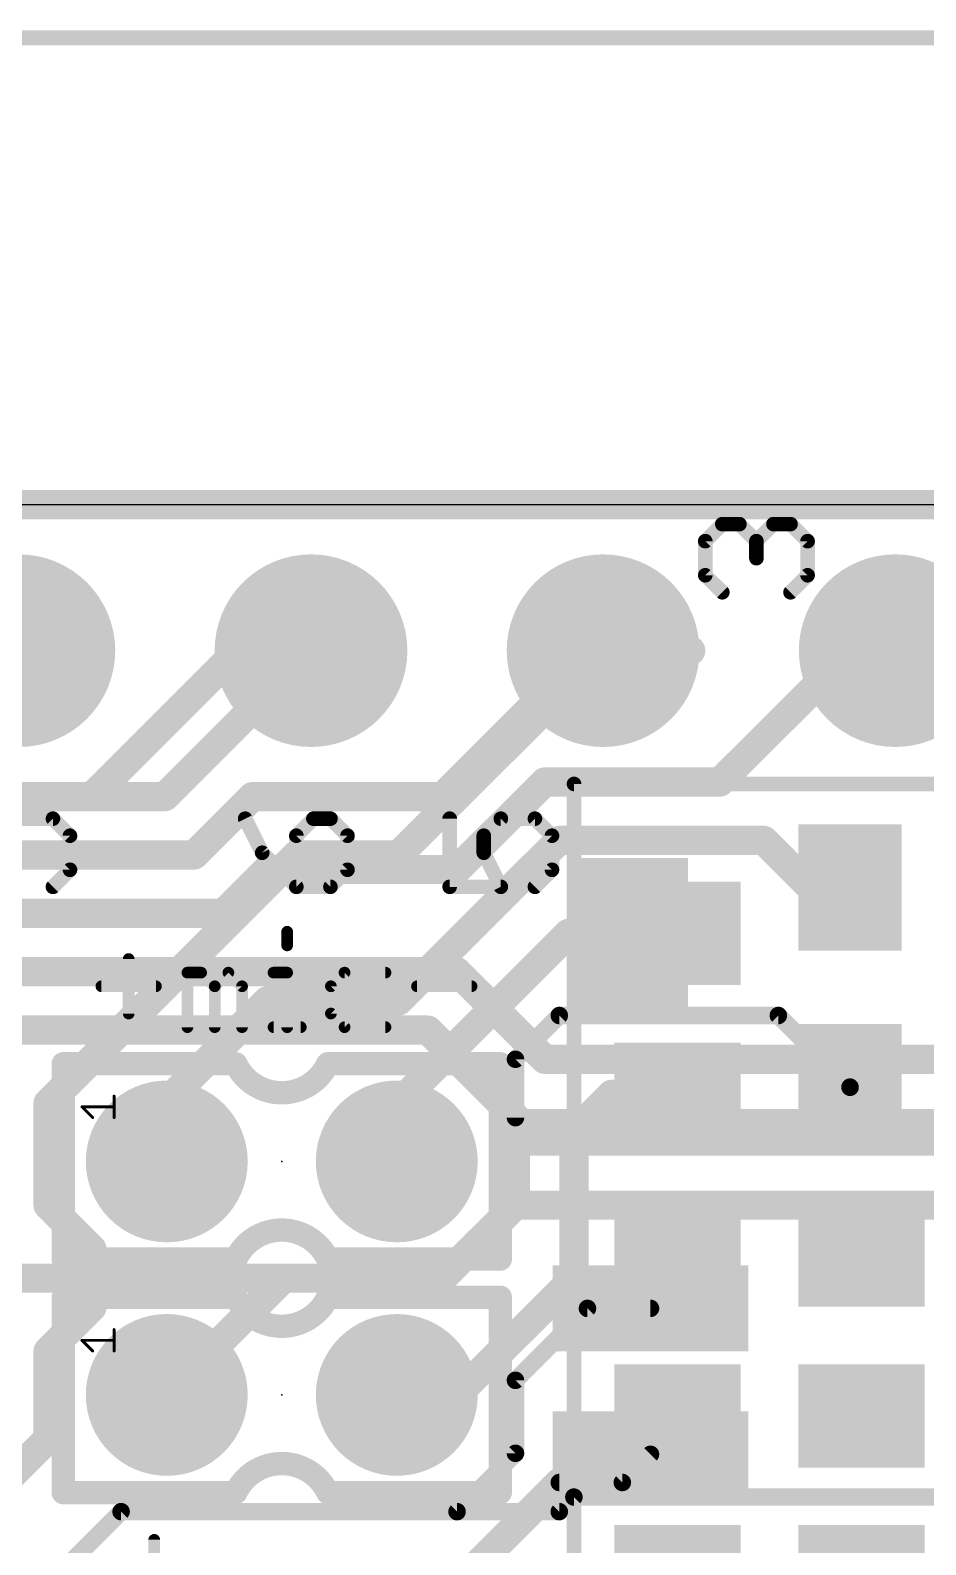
# Model space of a CAD drawing. Extents: x -11.5 to 69.1, y -5.3 to 31.9.
# Drawn here: x 34.39 to 42.17, y 13.81 to 26.99 of the extents above; entities that cross this region are included whole.
import ezdxf

# ---------------------------------------------------------------- set-up
doc = ezdxf.new("R2010")
doc.units = 0
for name, color, linetype in [('1', 12, 'CONTINUOUS'), ('16', 132, 'CONTINUOUS'), ('17', 110, 'CONTINUOUS'), ('20', 53, 'CONTINUOUS'), ('21', 40, 'CONTINUOUS'), ('23', 40, 'CONTINUOUS'), ('47', 253, 'CONTINUOUS')]:
    doc.layers.add(name, color=color, linetype=linetype)

# ---------------------------------------------------------------- blocks, each defined once
blk = doc.blocks.new('ROUNDP')
at = {"const_width": 0.5}
blk.add_lwpolyline([(0, -0.25, 1), (0, 0.25, 1), (0, -0.25)], format="xyb", dxfattribs=at)
blk = doc.blocks.new('RECT')
blk.add_solid([(-0.5, -0.5), (0.5, -0.5), (-0.5, 0.5), (0.5, 0.5)])

msp = doc.modelspace()

# ---------------------------------------------------------------- linework, layer by layer
at = {"layer": '1'}
for points, const_width in [([(60.452, 22.86), (0, 22.86)], 0.254), ([(33.528, 21.59), (34.29, 21.59)], 0.254), ([(35.56, 20.32), (36.83, 21.59)], 0.254), ([(37.592, 19.812), (39.37, 21.59)], 0.254), ([(33.782, 20.32), (35.56, 20.32)], 0.254), ([(38.989, 19.939), (37.592, 18.542)], 0.254), ([(40.767, 19.939), (38.989, 19.939)], 0.254), ([(41.176, 19.53), (40.767, 19.939)], 0.254), ([(34.544, 17.653), (36.703, 19.812)], 0.254), ([(36.703, 19.812), (37.592, 19.812)], 0.254), ([(41.517, 19.53), (41.176, 19.53)], 0.254), ([(39.069, 19.13), (37.576, 17.637)], 0.254), ([(40.017, 19.13), (39.069, 19.13)], 0.254), ([(36.449, 18.542), (35.576, 17.669)], 0.254), ([(37.592, 18.542), (36.449, 18.542)], 0.254), ([(38.989, 18.415), (38.608, 18.034)], 0.1524), ([(40.894, 18.415), (38.989, 18.415)], 0.1524), ([(41.517, 17.792), (40.894, 18.415)], 0.1524), ([(38.608, 18.034), (38.608, 17.526)], 0.1524), ([(35.576, 17.669), (35.576, 17.145)], 0.254), ([(39.447, 17.73), (39.116, 17.399)], 0.254), ([(40.017, 17.73), (39.447, 17.73)], 0.254), ([(41.517, 17.79), (41.517, 17.792)], 0.1524), ([(34.544, 16.764), (34.544, 17.653)], 0.254), ([(37.576, 17.637), (37.576, 17.145)], 0.254), ([(38.608, 17.526), (38.608, 16.764)], 0.254), ([(39.116, 17.399), (39.116, 16.129)], 0.254), ([(34.925, 16.383), (34.544, 16.764)], 0.254), ([(38.608, 16.764), (37.973, 16.129)], 0.254), ([(34.925, 15.875), (34.925, 16.383)], 0.254), ([(36.592, 16.129), (35.576, 15.113)], 0.254), ([(37.973, 16.129), (36.592, 16.129)], 0.254), ([(39.116, 16.129), (38.1, 15.113)], 0.254), ([(34.544, 15.494), (34.925, 15.875)], 0.254), ([(34.544, 14.732), (34.544, 15.494)], 0.254), ([(38.1, 15.113), (37.576, 15.113)], 0.254), ([(34.544, 14.732), (33.782, 13.97)], 0.254), ([(38.989, 14.097), (39.116, 14.224)], 0.1524), ([(39.116, 14.224), (42.418, 14.224)], 0.1524), ([(34.544, 13.462), (35.179, 14.097)], 0.1524), ([(35.179, 14.097), (38.989, 14.097)], 0.1524), ([(39.831, 13.716), (40.017, 13.53)], 0.254)]:
    msp.add_lwpolyline(points, dxfattribs=dict(at, const_width=const_width))
for points, const_width in [([(34.29, 21.5265, 1), (34.29, 21.6535)], 0.127), ([(36.8749, 21.5451, 1), (36.7851, 21.6349)], 0.127), ([(39.4149, 21.5451, 1), (39.3251, 21.6349)], 0.127), ([(35.5151, 20.3649, 1), (35.6049, 20.2751)], 0.127), ([(35.56, 20.2565, 1), (35.56, 20.3835)], 0.127), ([(38.989, 20.0025, 1), (38.989, 19.8755)], 0.127), ([(39.0339, 19.8941, 1), (38.9441, 19.9839)], 0.127), ([(40.8119, 19.9839, 1), (40.7221, 19.8941)], 0.127), ([(40.767, 19.8755, 1), (40.767, 20.0025)], 0.127), ([(36.703, 19.8755, 1), (36.703, 19.7485)], 0.127), ([(36.7479, 19.7671, 1), (36.6581, 19.8569)], 0.127), ([(37.5471, 19.8569, 1), (37.6369, 19.7671)], 0.127), ([(37.592, 19.7485, 1), (37.592, 19.8755)], 0.127), ([(41.176, 19.5935, 1), (41.176, 19.4665)], 0.127), ([(41.1311, 19.4851, 1), (41.2209, 19.5749)], 0.127), ([(41.517, 19.4665, 1), (41.517, 19.5935)], 0.127), ([(39.069, 19.1935, 1), (39.069, 19.0665)], 0.127), ([(39.1139, 19.0851, 1), (39.0241, 19.1749)], 0.127), ([(40.017, 19.0665, 1), (40.017, 19.1935)], 0.127), ([(36.449, 18.6055, 1), (36.449, 18.4785)], 0.127), ([(36.4939, 18.4971, 1), (36.4041, 18.5869)], 0.127), ([(37.5471, 18.5869, 1), (37.6369, 18.4971)], 0.127), ([(37.592, 18.4785, 1), (37.592, 18.6055)], 0.127), ([(38.989, 18.4531, 1), (38.989, 18.3769)], 0.0762), ([(39.0159, 18.3881, 1), (38.9621, 18.4419)], 0.0762), ([(40.9209, 18.4419, 1), (40.8671, 18.3881)], 0.0762), ([(40.894, 18.3769, 1), (40.894, 18.4531)], 0.0762), ([(38.6461, 18.034, 1), (38.5699, 18.034)], 0.0762), ([(38.5811, 18.0609, 1), (38.6349, 18.0071)], 0.0762), ([(35.6395, 17.669, 1), (35.5125, 17.669)], 0.127), ([(39.447, 17.7935, 1), (39.447, 17.6665)], 0.127), ([(39.4919, 17.6851, 1), (39.4021, 17.7749)], 0.127), ([(40.017, 17.6665, 1), (40.017, 17.7935)], 0.127), ([(41.5551, 17.792, 1), (41.4789, 17.792)], 0.0762), ([(41.4789, 17.79, 1), (41.5551, 17.79)], 0.0762), ([(41.4901, 17.7651, 1), (41.5439, 17.8189)], 0.0762), ([(34.6075, 17.653, 1), (34.4805, 17.653)], 0.127), ([(34.4991, 17.6979, 1), (34.5889, 17.6081)], 0.127), ([(35.5311, 17.7139, 1), (35.6209, 17.6241)], 0.127), ([(37.6395, 17.637, 1), (37.5125, 17.637)], 0.127), ([(37.5311, 17.6819, 1), (37.6209, 17.5921)], 0.127), ([(38.6715, 17.526, 1), (38.5445, 17.526)], 0.127), ([(38.5699, 17.526, 1), (38.6461, 17.526)], 0.0762), ([(39.1795, 17.399, 1), (39.0525, 17.399)], 0.127), ([(39.0711, 17.4439, 1), (39.1609, 17.3541)], 0.127), ([(35.5125, 17.145, 1), (35.6395, 17.145)], 0.127), ([(37.5125, 17.145, 1), (37.6395, 17.145)], 0.127), ([(34.5889, 16.8089, 1), (34.4991, 16.7191)], 0.127), ([(38.6529, 16.7191, 1), (38.5631, 16.8089)], 0.127), ([(34.4805, 16.764, 1), (34.6075, 16.764)], 0.127), ([(38.5445, 16.764, 1), (38.6715, 16.764)], 0.127), ([(34.9885, 16.383, 1), (34.8615, 16.383)], 0.127), ([(34.8801, 16.3381, 1), (34.9699, 16.4279)], 0.127), ([(36.592, 16.1925, 1), (36.592, 16.0655)], 0.127), ([(36.6369, 16.0841, 1), (36.5471, 16.1739)], 0.127), ([(37.9281, 16.1739, 1), (38.0179, 16.0841)], 0.127), ([(37.973, 16.0655, 1), (37.973, 16.1925)], 0.127), ([(39.1609, 16.0841, 1), (39.0711, 16.1739)], 0.127), ([(39.0525, 16.129, 1), (39.1795, 16.129)], 0.127), ([(34.9699, 15.8301, 1), (34.8801, 15.9199)], 0.127), ([(34.8615, 15.875, 1), (34.9885, 15.875)], 0.127), ([(34.6075, 15.494, 1), (34.4805, 15.494)], 0.127), ([(34.4991, 15.5389, 1), (34.5889, 15.4491)], 0.127), ([(35.5311, 15.1579, 1), (35.6209, 15.0681)], 0.127), ([(37.576, 15.1765, 1), (37.576, 15.0495)], 0.127), ([(38.0551, 15.1579, 1), (38.1449, 15.0681)], 0.127), ([(38.1, 15.0495, 1), (38.1, 15.1765)], 0.127), ([(34.4805, 14.732, 1), (34.6075, 14.732)], 0.127), ([(34.5889, 14.6871, 1), (34.4991, 14.7769)], 0.127), ([(39.116, 14.2621, 1), (39.116, 14.1859)], 0.0762), ([(39.1429, 14.1971, 1), (39.0891, 14.2509)], 0.0762), ([(35.179, 14.1351, 1), (35.179, 14.0589)], 0.0762), ([(35.2059, 14.0701, 1), (35.1521, 14.1239)], 0.0762), ([(38.9621, 14.1239, 1), (39.0159, 14.0701)], 0.0762), ([(38.989, 14.0589, 1), (38.989, 14.1351)], 0.0762), ([(39.8759, 13.7609, 1), (39.7861, 13.6711)], 0.127)]:
    msp.add_lwpolyline(points, format="xyb", dxfattribs=dict(at, const_width=const_width))
at = {"layer": '16'}
for points, const_width in [([(60.452, 22.86), (0, 22.86)], 0.254), ([(34.925, 20.32), (36.195, 21.59)], 0.254), ([(36.195, 21.59), (36.83, 21.59)], 0.254), ([(39.243, 21.59), (37.973, 20.32)], 0.254), ([(39.37, 21.59), (39.243, 21.59)], 0.254), ([(40.132, 21.59), (39.37, 21.59)], 0.254), ([(41.783, 21.463), (41.91, 21.59)], 0.254), ([(40.386, 20.447), (41.402, 21.463)], 0.254), ([(41.402, 21.463), (41.783, 21.463)], 0.254), ([(38.1, 19.685), (38.862, 20.447)], 0.254), ([(38.862, 20.447), (40.386, 20.447)], 0.254), ([(27.94, 20.32), (34.925, 20.32)], 0.254), ([(36.322, 20.32), (35.814, 19.812)], 0.254), ([(37.973, 20.32), (36.322, 20.32)], 0.254), ([(35.814, 19.812), (28.702, 19.812)], 0.254), ([(36.068, 19.304), (36.449, 19.685)], 0.254), ([(36.449, 19.685), (38.1, 19.685)], 0.254), ([(29.21, 19.304), (36.068, 19.304)], 0.254), ([(38.1, 18.796), (29.718, 18.796)], 0.254), ([(38.1, 18.796), (38.862, 18.034)], 0.254), ([(37.846, 18.288), (34.036, 18.288)], 0.254), ([(38.735, 17.399), (37.846, 18.288)], 0.254), ([(38.862, 18.034), (43.815, 18.034)], 0.254), ([(44.196, 17.399), (38.735, 17.399)], 0.4064), ([(38.608, 16.764), (37.973, 16.129)], 0.254), ([(48.895, 16.764), (38.608, 16.764)], 0.254), ([(37.973, 16.129), (33.909, 16.129)], 0.254), ([(38.608, 15.24), (39.234, 15.866)], 0.1524), ([(39.234, 15.866), (39.782, 15.866)], 0.1524), ([(38.608, 14.605), (38.608, 15.24)], 0.1524), ([(38.1, 14.097), (38.608, 14.605)], 0.1524), ([(39.537, 14.351), (39.782, 14.596)], 0.1524), ([(38.227, 13.589), (38.989, 14.351)], 0.254), ([(38.989, 14.351), (39.537, 14.351)], 0.1524), ([(34.798, 13.716), (35.179, 14.097)], 0.1524), ([(35.179, 14.097), (38.1, 14.097)], 0.1524)]:
    msp.add_lwpolyline(points, dxfattribs=dict(at, const_width=const_width))
for points, const_width in [([(36.195, 21.6535, 1), (36.195, 21.5265)], 0.127), ([(36.2399, 21.5451, 1), (36.1501, 21.6349)], 0.127), ([(36.83, 21.5265, 1), (36.83, 21.6535)], 0.127), ([(39.243, 21.6535, 1), (39.243, 21.5265)], 0.127), ([(39.2879, 21.5451, 1), (39.1981, 21.6349)], 0.127), ([(39.37, 21.6535, 1), (39.37, 21.5265)], 0.127), ([(39.37, 21.5265, 1), (39.37, 21.6535)], 0.127), ([(40.132, 21.5265, 1), (40.132, 21.6535)], 0.127), ([(41.9549, 21.5451, 1), (41.8651, 21.6349)], 0.127), ([(41.402, 21.5265, 1), (41.402, 21.3995)], 0.127), ([(41.4469, 21.4181, 1), (41.3571, 21.5079)], 0.127), ([(41.7381, 21.5079, 1), (41.8279, 21.4181)], 0.127), ([(41.783, 21.3995, 1), (41.783, 21.5265)], 0.127), ([(38.862, 20.5105, 1), (38.862, 20.3835)], 0.127), ([(38.9069, 20.4021, 1), (38.8171, 20.4919)], 0.127), ([(40.386, 20.3835, 1), (40.386, 20.5105)], 0.127), ([(34.8801, 20.3649, 1), (34.9699, 20.2751)], 0.127), ([(34.925, 20.2565, 1), (34.925, 20.3835)], 0.127), ([(36.322, 20.3835, 1), (36.322, 20.2565)], 0.127), ([(36.3669, 20.2751, 1), (36.2771, 20.3649)], 0.127), ([(37.9281, 20.3649, 1), (38.0179, 20.2751)], 0.127), ([(37.973, 20.2565, 1), (37.973, 20.3835)], 0.127), ([(40.3411, 20.4919, 1), (40.4309, 20.4021)], 0.127), ([(35.7691, 19.8569, 1), (35.8589, 19.7671)], 0.127), ([(35.814, 19.7485, 1), (35.814, 19.8755)], 0.127), ([(36.449, 19.7485, 1), (36.449, 19.6215)], 0.127), ([(36.4939, 19.6401, 1), (36.4041, 19.7299)], 0.127), ([(38.0551, 19.7299, 1), (38.1449, 19.6401)], 0.127), ([(38.1, 19.6215, 1), (38.1, 19.7485)], 0.127), ([(36.0231, 19.3489, 1), (36.1129, 19.2591)], 0.127), ([(36.068, 19.2405, 1), (36.068, 19.3675)], 0.127), ([(38.1449, 18.8409, 1), (38.0551, 18.7511)], 0.127), ([(38.1, 18.7325, 1), (38.1, 18.8595)], 0.127), ([(37.8909, 18.3329, 1), (37.8011, 18.2431)], 0.127), ([(37.846, 18.2245, 1), (37.846, 18.3515)], 0.127), ([(38.862, 18.0975, 1), (38.862, 17.9705)], 0.127), ([(38.8171, 17.9891, 1), (38.9069, 18.0789)], 0.127), ([(38.735, 17.5006, 1), (38.735, 17.2974)], 0.2032), ([(38.6901, 17.3541, 1), (38.7799, 17.4439)], 0.127), ([(38.608, 16.8275, 1), (38.608, 16.7005)], 0.127), ([(38.6529, 16.7191, 1), (38.5631, 16.8089)], 0.127), ([(37.9281, 16.1739, 1), (38.0179, 16.0841)], 0.127), ([(37.973, 16.0655, 1), (37.973, 16.1925)], 0.127), ([(39.234, 15.9041, 1), (39.234, 15.8279)], 0.0762), ([(39.2609, 15.8391, 1), (39.2071, 15.8929)], 0.0762), ([(39.782, 15.8279, 1), (39.782, 15.9041)], 0.0762), ([(38.6461, 15.24, 1), (38.5699, 15.24)], 0.0762), ([(38.5811, 15.2669, 1), (38.6349, 15.2131)], 0.0762), ([(38.5699, 14.605, 1), (38.6461, 14.605)], 0.0762), ([(38.6349, 14.5781, 1), (38.5811, 14.6319)], 0.0762), ([(39.8089, 14.5691, 1), (39.7551, 14.6229)], 0.0762), ([(39.0339, 14.3061, 1), (38.9441, 14.3959)], 0.127), ([(38.989, 14.3891, 1), (38.989, 14.3129)], 0.0762), ([(39.5101, 14.3779, 1), (39.5639, 14.3241)], 0.0762), ([(39.537, 14.3129, 1), (39.537, 14.3891)], 0.0762), ([(35.179, 14.1351, 1), (35.179, 14.0589)], 0.0762), ([(35.2059, 14.0701, 1), (35.1521, 14.1239)], 0.0762), ([(38.0731, 14.1239, 1), (38.1269, 14.0701)], 0.0762), ([(38.1, 14.0589, 1), (38.1, 14.1351)], 0.0762)]:
    msp.add_lwpolyline(points, format="xyb", dxfattribs=dict(at, const_width=const_width))
at = {"layer": '20'}
msp.add_line((57.785, 22.86), (2.54, 22.86), dxfattribs=at)
at = {"layer": '21'}
for points, const_width in [([(40.2582, 22.5429), (40.4065, 22.6912)], 0.127), ([(40.4065, 22.6912), (40.5548, 22.6912)], 0.127), ([(40.5548, 22.6912), (40.7031, 22.5429)], 0.127), ([(40.7031, 22.5429), (40.8514, 22.6912)], 0.127), ([(40.8514, 22.6912), (40.9997, 22.6912)], 0.127), ([(40.9997, 22.6912), (41.148, 22.5429)], 0.127), ([(40.2582, 22.2463), (40.2582, 22.5429)], 0.127), ([(40.7031, 22.5429), (40.7031, 22.3946)], 0.127), ([(41.148, 22.5429), (41.148, 22.2463)], 0.127), ([(40.4065, 22.098), (40.2582, 22.2463)], 0.127), ([(41.148, 22.2463), (40.9997, 22.098)], 0.127), ([(39.117, 2.43), (39.117, 20.43)], 0.127), ([(39.117, 20.43), (55.117, 20.43)], 0.127), ([(34.5862, 20.1279), (33.993, 20.1279)], 0.127), ([(34.7345, 19.9796), (34.5862, 20.1279)], 0.127), ([(36.2577, 20.1279), (36.406, 19.8313)], 0.127), ([(36.8509, 20.1279), (36.7026, 19.9796)], 0.127), ([(36.9992, 20.1279), (36.8509, 20.1279)], 0.127), ([(37.1475, 19.9796), (36.9992, 20.1279)], 0.127), ([(38.0357, 20.1279), (38.0357, 19.5347)], 0.127), ([(38.3323, 19.9796), (38.4806, 20.1279)], 0.127), ([(38.4806, 20.1279), (38.7772, 20.1279)], 0.127), ([(38.7772, 20.1279), (38.9255, 19.9796)], 0.127), ([(34.7345, 19.683), (34.7345, 19.9796)], 0.127), ([(36.7026, 19.9796), (36.7026, 19.5347)], 0.127), ([(37.1475, 19.683), (37.1475, 19.9796)], 0.127), ([(38.3323, 19.8313), (38.3323, 19.9796)], 0.127), ([(38.9255, 19.9796), (38.9255, 19.683)], 0.127), ([(36.406, 19.8313), (36.7026, 19.5347)], 0.127), ([(38.4806, 19.5347), (38.3323, 19.8313)], 0.127), ([(34.5862, 19.5347), (34.7345, 19.683)], 0.127), ([(36.9992, 19.5347), (37.1475, 19.683)], 0.127), ([(38.9255, 19.683), (38.7772, 19.5347)], 0.127), ([(36.7026, 19.5347), (36.9992, 19.5347)], 0.127), ([(38.0357, 19.5347), (38.4806, 19.5347)], 0.127), ([(36.623, 19.1438), (36.623, 19.0252)], 0.1016), ([(35.2448, 18.9066), (35.2448, 18.432)], 0.1016), ([(35.0075, 18.6693), (35.482, 18.6693)], 0.1016), ([(35.7559, 18.3134), (35.7559, 18.7879)], 0.1016), ([(35.7559, 18.7879), (35.8745, 18.7879)], 0.1016), ([(35.8745, 18.7879), (35.9932, 18.6693)], 0.1016), ([(35.9932, 18.6693), (36.1118, 18.7879)], 0.1016), ([(35.9932, 18.6693), (35.9932, 18.3134)], 0.1016), ([(36.1118, 18.7879), (36.2305, 18.6693)], 0.1016), ([(36.2305, 18.6693), (36.2305, 18.3134)], 0.1016), ([(36.5043, 18.7879), (36.623, 18.7879)], 0.1016), ([(36.623, 18.7879), (36.623, 18.3134)], 0.1016), ([(37.1219, 18.7879), (37.0033, 18.6693)], 0.1016), ([(37.0033, 18.6693), (37.0033, 18.432)], 0.1016), ([(37.4778, 18.7879), (37.1219, 18.7879)], 0.1016), ([(37.7517, 18.6693), (38.2262, 18.6693)], 0.1016), ([(37.0033, 18.432), (37.1219, 18.3134)], 0.1016), ([(36.5043, 18.3134), (36.7416, 18.3134)], 0.1016), ([(37.1219, 18.3134), (37.4778, 18.3134)], 0.1016), ([(34.676, 17.995), (34.676, 16.295)], 0.2032), ([(36.176, 17.995), (34.676, 17.995)], 0.2032), ([(38.476, 17.995), (36.976, 17.995)], 0.2032), ([(38.476, 16.295), (38.476, 17.995)], 0.2032), ([(35.1181, 17.527), (35.1181, 17.7135)], 0.0254), ([(34.9317, 17.527), (34.8385, 17.6203)], 0.0254), ([(34.8385, 17.6203), (35.1181, 17.6203)], 0.0254), ([(34.676, 16.295), (36.176, 16.295)], 0.2032), ([(36.976, 16.295), (38.476, 16.295)], 0.2032), ([(34.676, 15.963), (34.676, 14.263)], 0.2032), ([(36.176, 15.963), (34.676, 15.963)], 0.2032), ([(38.476, 15.963), (36.976, 15.963)], 0.2032), ([(38.476, 14.263), (38.476, 15.963)], 0.2032), ([(35.1181, 15.495), (35.1181, 15.6815)], 0.0254), ([(34.9317, 15.495), (34.8385, 15.5883)], 0.0254), ([(34.8385, 15.5883), (35.1181, 15.5883)], 0.0254), ([(34.676, 14.263), (36.176, 14.263)], 0.2032), ([(36.976, 14.263), (38.476, 14.263)], 0.2032), ([(35.4671, 13.852), (35.4671, 13.3774)], 0.1016)]:
    msp.add_lwpolyline(points, dxfattribs=dict(at, const_width=const_width))
for points, const_width in [([(40.4065, 22.7229, 1), (40.4065, 22.6594)], 0.0635), ([(40.429, 22.6687, 1), (40.3841, 22.7136)], 0.0635), ([(40.5773, 22.7136, 1), (40.5324, 22.6687)], 0.0635), ([(40.5548, 22.6594, 1), (40.5548, 22.7229)], 0.0635), ([(40.8514, 22.7229, 1), (40.8514, 22.6594)], 0.0635), ([(40.8739, 22.6687, 1), (40.829, 22.7136)], 0.0635), ([(41.0222, 22.7136, 1), (40.9773, 22.6687)], 0.0635), ([(40.9997, 22.6594, 1), (40.9997, 22.7229)], 0.0635), ([(40.29, 22.5429, 1), (40.2265, 22.5429)], 0.0635), ([(40.2358, 22.5653, 1), (40.2807, 22.5204)], 0.0635), ([(40.7349, 22.5429, 1), (40.6714, 22.5429)], 0.0635), ([(40.6807, 22.5653, 1), (40.7256, 22.5204)], 0.0635), ([(40.6807, 22.5204, 1), (40.7256, 22.5653)], 0.0635), ([(41.1798, 22.5429, 1), (41.1163, 22.5429)], 0.0635), ([(41.1255, 22.5204, 1), (41.1705, 22.5653)], 0.0635), ([(40.6714, 22.3946, 1), (40.7349, 22.3946)], 0.0635), ([(40.2265, 22.2463, 1), (40.29, 22.2463)], 0.0635), ([(40.2807, 22.2687, 1), (40.2358, 22.2238)], 0.0635), ([(41.1163, 22.2463, 1), (41.1798, 22.2463)], 0.0635), ([(41.1705, 22.2238, 1), (41.1255, 22.2687)], 0.0635), ([(40.3841, 22.0755, 1), (40.429, 22.1205)], 0.0635), ([(40.9773, 22.1205, 1), (41.0222, 22.0755)], 0.0635), ([(39.1488, 20.43, 1), (39.0853, 20.43)], 0.0635), ([(39.117, 20.4617, 1), (39.117, 20.3983)], 0.0635), ([(34.6087, 20.1504, 1), (34.5638, 20.1055)], 0.0635), ([(34.5862, 20.0962, 1), (34.5862, 20.1597)], 0.0635), ([(36.2861, 20.1421, 1), (36.2293, 20.1137)], 0.0635), ([(36.8509, 20.1597, 1), (36.8509, 20.0962)], 0.0635), ([(36.8734, 20.1055, 1), (36.8285, 20.1504)], 0.0635), ([(37.0217, 20.1504, 1), (36.9768, 20.1055)], 0.0635), ([(36.9992, 20.0962, 1), (36.9992, 20.1597)], 0.0635), ([(38.0675, 20.1279, 1), (38.004, 20.1279)], 0.0635), ([(38.4806, 20.1597, 1), (38.4806, 20.0962)], 0.0635), ([(38.5031, 20.1055, 1), (38.4582, 20.1504)], 0.0635), ([(38.7997, 20.1504, 1), (38.7548, 20.1055)], 0.0635), ([(38.7772, 20.0962, 1), (38.7772, 20.1597)], 0.0635), ([(34.7663, 19.9796, 1), (34.7028, 19.9796)], 0.0635), ([(34.712, 19.9572, 1), (34.757, 20.0021)], 0.0635), ([(36.7344, 19.9796, 1), (36.6709, 19.9796)], 0.0635), ([(36.6802, 20.0021, 1), (36.7251, 19.9572)], 0.0635), ([(37.1793, 19.9796, 1), (37.1157, 19.9796)], 0.0635), ([(37.125, 19.9572, 1), (37.17, 20.0021)], 0.0635), ([(38.3641, 19.9796, 1), (38.3006, 19.9796)], 0.0635), ([(38.3099, 20.0021, 1), (38.3548, 19.9572)], 0.0635), ([(38.9573, 19.9796, 1), (38.8937, 19.9796)], 0.0635), ([(38.903, 19.9572, 1), (38.948, 20.0021)], 0.0635), ([(36.4285, 19.8538, 1), (36.3836, 19.8089)], 0.0635), ([(36.3776, 19.8171, 1), (36.4344, 19.8455)], 0.0635), ([(38.3607, 19.8455, 1), (38.3039, 19.8171)], 0.0635), ([(38.3006, 19.8313, 1), (38.3641, 19.8313)], 0.0635), ([(34.7028, 19.683, 1), (34.7663, 19.683)], 0.0635), ([(34.757, 19.6606, 1), (34.712, 19.7055)], 0.0635), ([(37.1157, 19.683, 1), (37.1793, 19.683)], 0.0635), ([(37.17, 19.6606, 1), (37.125, 19.7055)], 0.0635), ([(38.8937, 19.683, 1), (38.9573, 19.683)], 0.0635), ([(38.948, 19.6606, 1), (38.903, 19.7055)], 0.0635), ([(34.5638, 19.5572, 1), (34.6087, 19.5123)], 0.0635), ([(36.7026, 19.5665, 1), (36.7026, 19.503)], 0.0635), ([(36.6709, 19.5347, 1), (36.7344, 19.5347)], 0.0635), ([(36.6802, 19.5123, 1), (36.7251, 19.5572)], 0.0635), ([(36.9768, 19.5572, 1), (37.0217, 19.5123)], 0.0635), ([(36.9992, 19.503, 1), (36.9992, 19.5665)], 0.0635), ([(38.0357, 19.5665, 1), (38.0357, 19.503)], 0.0635), ([(38.004, 19.5347, 1), (38.0675, 19.5347)], 0.0635), ([(38.4522, 19.5205, 1), (38.509, 19.5489)], 0.0635), ([(38.4806, 19.503, 1), (38.4806, 19.5665)], 0.0635), ([(38.7548, 19.5572, 1), (38.7997, 19.5123)], 0.0635), ([(36.6484, 19.1438, 1), (36.5976, 19.1438)], 0.0508), ([(36.5976, 19.0252, 1), (36.6484, 19.0252)], 0.0508), ([(35.2702, 18.9066, 1), (35.2194, 18.9066)], 0.0508), ([(35.0075, 18.6947, 1), (35.0075, 18.6439)], 0.0508), ([(35.482, 18.6439, 1), (35.482, 18.6947)], 0.0508), ([(35.7813, 18.7879, 1), (35.7305, 18.7879)], 0.0508), ([(35.7559, 18.8133, 1), (35.7559, 18.7625)], 0.0508), ([(35.8925, 18.8059, 1), (35.8566, 18.77)], 0.0508), ([(35.8745, 18.7625, 1), (35.8745, 18.8133)], 0.0508), ([(36.0186, 18.6693, 1), (35.9678, 18.6693)], 0.0508), ([(36.1298, 18.8059, 1), (36.0939, 18.77)], 0.0508), ([(36.1298, 18.77, 1), (36.0939, 18.8059)], 0.0508), ([(36.2559, 18.6693, 1), (36.2051, 18.6693)], 0.0508), ([(36.5043, 18.8133, 1), (36.5043, 18.7625)], 0.0508), ([(36.6484, 18.7879, 1), (36.5976, 18.7879)], 0.0508), ([(36.623, 18.7625, 1), (36.623, 18.8133)], 0.0508), ([(37.0287, 18.6693, 1), (36.9779, 18.6693)], 0.0508), ([(37.1219, 18.8133, 1), (37.1219, 18.7625)], 0.0508), ([(37.1399, 18.77, 1), (37.1039, 18.8059)], 0.0508), ([(37.4778, 18.7625, 1), (37.4778, 18.8133)], 0.0508), ([(37.7517, 18.6947, 1), (37.7517, 18.6439)], 0.0508), ([(38.2262, 18.6439, 1), (38.2262, 18.6947)], 0.0508), ([(35.9752, 18.6873, 1), (36.0111, 18.6513)], 0.0508), ([(35.9752, 18.6513, 1), (36.0111, 18.6873)], 0.0508), ([(36.2125, 18.6513, 1), (36.2484, 18.6873)], 0.0508), ([(36.9853, 18.6873, 1), (37.0212, 18.6513)], 0.0508), ([(35.2194, 18.432, 1), (35.2702, 18.432)], 0.0508), ([(37.0212, 18.45, 1), (36.9853, 18.4141)], 0.0508), ([(36.9779, 18.432, 1), (37.0287, 18.432)], 0.0508), ([(35.7305, 18.3134, 1), (35.7813, 18.3134)], 0.0508), ([(35.9678, 18.3134, 1), (36.0186, 18.3134)], 0.0508), ([(36.2051, 18.3134, 1), (36.2559, 18.3134)], 0.0508), ([(36.5043, 18.3388, 1), (36.5043, 18.288)], 0.0508), ([(36.5976, 18.3134, 1), (36.6484, 18.3134)], 0.0508), ([(36.7416, 18.288, 1), (36.7416, 18.3388)], 0.0508), ([(37.1219, 18.3388, 1), (37.1219, 18.288)], 0.0508), ([(37.1039, 18.2954, 1), (37.1399, 18.3314)], 0.0508), ([(37.4778, 18.288, 1), (37.4778, 18.3388)], 0.0508), ([(34.7268, 17.995, 1), (34.6252, 17.995)], 0.1016), ([(34.676, 18.0458, 1), (34.676, 17.9442)], 0.1016), ([(36.176, 17.995, 0.6321), (36.976, 17.995)], 0.2032), ([(36.2219, 18.0168, 1), (36.1301, 17.9732)], 0.1016), ([(36.176, 17.9442, 1), (36.176, 18.0458)], 0.1016), ([(36.976, 18.0458, 1), (36.976, 17.9442)], 0.1016), ([(37.0219, 17.9732, 1), (36.9301, 18.0168)], 0.1016), ([(38.5268, 17.995, 1), (38.4252, 17.995)], 0.1016), ([(38.476, 17.9442, 1), (38.476, 18.0458)], 0.1016), ([(35.1244, 17.7135, 1), (35.1118, 17.7135)], 0.0127), ([(34.843, 17.6247, 1), (34.834, 17.6158)], 0.0127), ([(34.8385, 17.6266, 1), (34.8385, 17.6139)], 0.0127), ([(34.9272, 17.5226, 1), (34.9362, 17.5315)], 0.0127), ([(35.1118, 17.527, 1), (35.1244, 17.527)], 0.0127), ([(35.1181, 17.6139, 1), (35.1181, 17.6266)], 0.0127), ([(36.976, 16.295, 0.6321), (36.176, 16.295)], 0.2032), ([(34.676, 16.3458, 1), (34.676, 16.2442)], 0.1016), ([(34.6252, 16.295, 1), (34.7268, 16.295)], 0.1016), ([(36.1301, 16.3168, 1), (36.2219, 16.2732)], 0.1016), ([(36.176, 16.2442, 1), (36.176, 16.3458)], 0.1016), ([(36.976, 16.3458, 1), (36.976, 16.2442)], 0.1016), ([(36.9301, 16.2732, 1), (37.0219, 16.3168)], 0.1016), ([(38.4252, 16.295, 1), (38.5268, 16.295)], 0.1016), ([(38.476, 16.2442, 1), (38.476, 16.3458)], 0.1016), ([(34.7268, 15.963, 1), (34.6252, 15.963)], 0.1016), ([(34.676, 16.0138, 1), (34.676, 15.9122)], 0.1016), ([(36.176, 15.963, 0.6321), (36.976, 15.963)], 0.2032), ([(36.2219, 15.9848, 1), (36.1301, 15.9412)], 0.1016), ([(36.176, 15.9122, 1), (36.176, 16.0138)], 0.1016), ([(36.976, 16.0138, 1), (36.976, 15.9122)], 0.1016), ([(37.0219, 15.9412, 1), (36.9301, 15.9848)], 0.1016), ([(38.5268, 15.963, 1), (38.4252, 15.963)], 0.1016), ([(38.476, 15.9122, 1), (38.476, 16.0138)], 0.1016), ([(35.1244, 15.6815, 1), (35.1118, 15.6815)], 0.0127), ([(34.843, 15.5927, 1), (34.834, 15.5838)], 0.0127), ([(34.8385, 15.5946, 1), (34.8385, 15.5819)], 0.0127), ([(35.1181, 15.5819, 1), (35.1181, 15.5946)], 0.0127), ([(34.9272, 15.4906, 1), (34.9362, 15.4995)], 0.0127), ([(35.1118, 15.495, 1), (35.1244, 15.495)], 0.0127), ([(36.976, 14.263, 0.6321), (36.176, 14.263)], 0.2032), ([(34.676, 14.3138, 1), (34.676, 14.2122)], 0.1016), ([(34.6252, 14.263, 1), (34.7268, 14.263)], 0.1016), ([(36.1301, 14.2848, 1), (36.2219, 14.2412)], 0.1016), ([(36.176, 14.2122, 1), (36.176, 14.3138)], 0.1016), ([(36.976, 14.3138, 1), (36.976, 14.2122)], 0.1016), ([(36.9301, 14.2412, 1), (37.0219, 14.2848)], 0.1016), ([(38.4252, 14.263, 1), (38.5268, 14.263)], 0.1016), ([(38.476, 14.2122, 1), (38.476, 14.3138)], 0.1016), ([(35.4925, 13.852, 1), (35.4417, 13.852)], 0.0508)]:
    msp.add_lwpolyline(points, format="xyb", dxfattribs=dict(at, const_width=const_width))
at = {"layer": '23'}
for p in [(36.576, 17.145), (36.576, 15.113)]:
    msp.add_point(p, dxfattribs=at)
at = {"layer": '47', "const_width": 0.13}
msp.add_lwpolyline([(0.065, 26.924), (60.26, 26.924)], dxfattribs=at)

# ---------------------------------------------------------------- block references
at = {"layer": '1', "xscale": 0.9, "yscale": 1.1}
for p in [(41.517, 19.53), (41.517, 17.79)]:
    msp.add_blockref('RECT', p, dxfattribs=at)
at = {"layer": '1', "xscale": 0.9, "yscale": 1.1, "rotation": 90}
for p in [(40.017, 19.13), (40.017, 17.73), (40.017, 16.33), (41.617, 16.33), (40.017, 14.93), (41.617, 14.93), (40.017, 13.53), (41.617, 13.53)]:
    msp.add_blockref('RECT', p, dxfattribs=at)
at = {"layer": '16', "rotation": 180}
for p, xscale, yscale in [((39.582, 19.086), 1.05, 1.4), ((39.782, 15.866), 1.7, 0.75), ((39.782, 14.596), 1.7, 0.75)]:
    msp.add_blockref('RECT', p, dxfattribs=dict(at, xscale=xscale, yscale=yscale))
at = {"layer": '17'}
for p, xscale, yscale, rotation in [((34.29, 21.59), 1.6764, 1.6764, 90), ((34.29, 21.59), 1.6764, 1.6764, 90), ((36.83, 21.59), 1.6764, 1.6764, 90), ((36.83, 21.59), 1.6764, 1.6764, 90), ((39.37, 21.59), 1.6764, 1.6764, 90), ((39.37, 21.59), 1.6764, 1.6764, 90), ((41.91, 21.59), 1.6764, 1.6764, 90), ((41.91, 21.59), 1.6764, 1.6764, 90), ((35.576, 17.145), 1.408, 1.408, 270), ((35.576, 17.145), 1.408, 1.408, 270), ((37.576, 17.145), 1.408, 1.408, 270), ((37.576, 17.145), 1.408, 1.408, 270), ((35.576, 15.113), 1.408, 1.408, 270), ((35.576, 15.113), 1.408, 1.408, 270), ((37.576, 15.113), 1.408, 1.408, 270), ((37.576, 15.113), 1.408, 1.408, 270)]:
    msp.add_blockref('ROUNDP', p, dxfattribs=dict(at, xscale=xscale, yscale=yscale, rotation=rotation))

doc.saveas('drawing.dxf')
